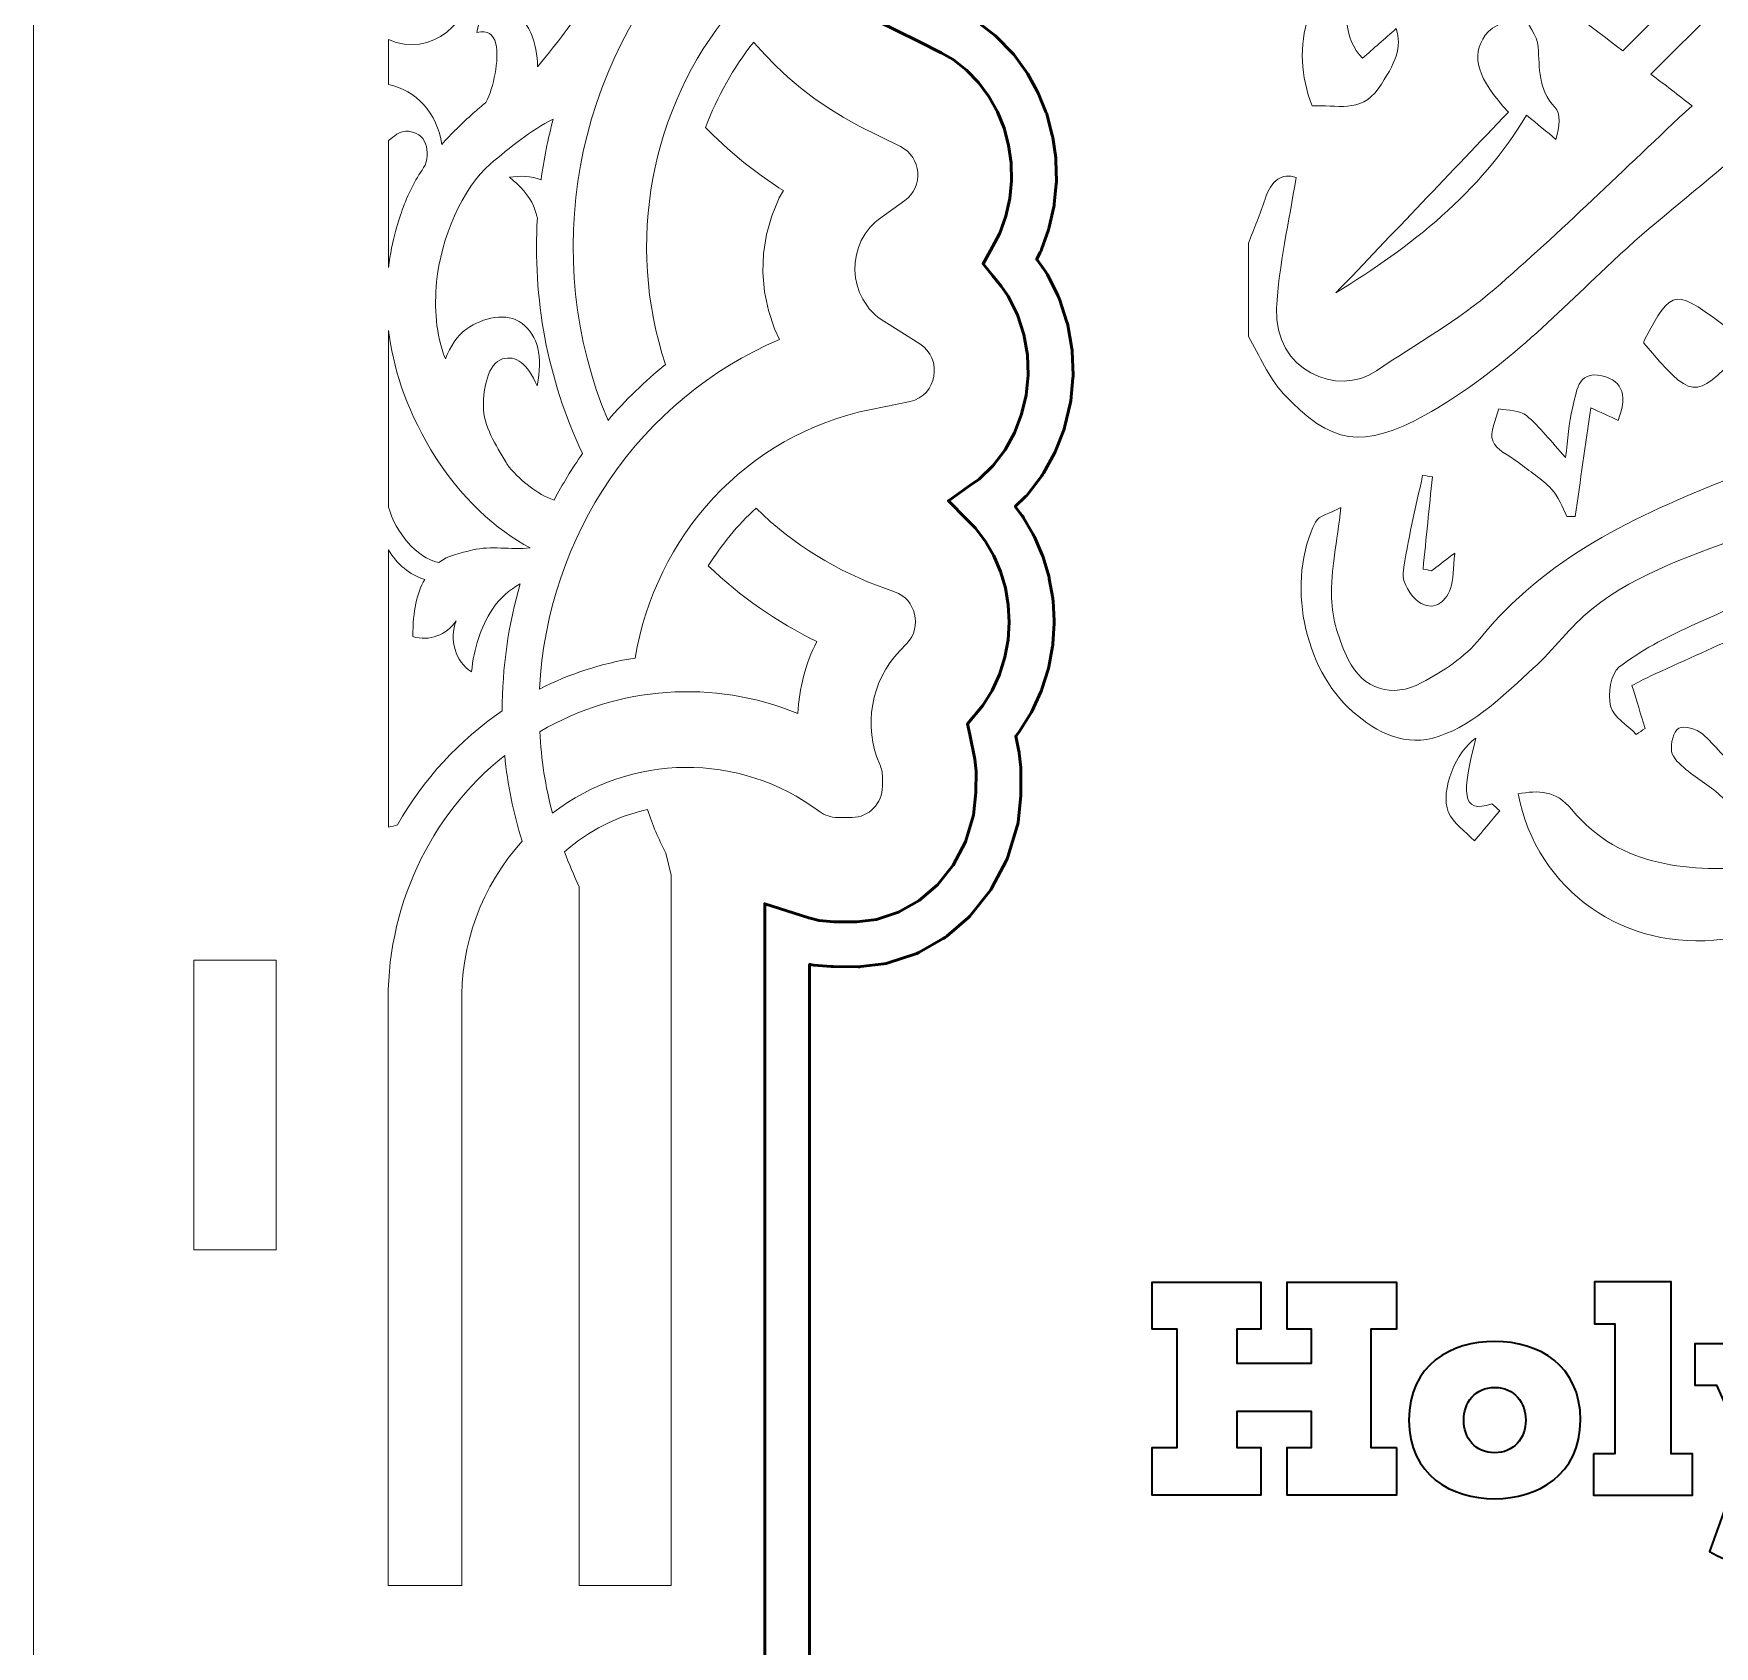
# Model space of a CAD drawing. Header units: inches. Extents: x 0.2 to 21.9, y -14.5 to -3.5.
# Drawn here: x 0.176 to 3.173, y -10.085 to -7.21 of the extents above; entities that cross this region are included whole.
import ezdxf

# ---------------------------------------------------------------- set-up
doc = ezdxf.new("R2010")
doc.units = ezdxf.units.IN
doc.header["$MEASUREMENT"] = 0
doc.layers.add('Layer 1', color=7, linetype='Continuous')

# ---------------------------------------------------------------- blocks, each defined once
blk = doc.blocks.new('block 4')
at = {"layer": 'Layer 1', "color": 140, "lineweight": 35, "true_color": 0x00adef}
blk.add_lwpolyline([(2.6062, -9.7307), (2.6062, -9.8153), (2.4115, -9.8153), (2.4115, -9.7307), (2.4549, -9.7307), (2.4549, -9.6662), (2.3215, -9.6662), (2.3215, -9.7307), (2.3643, -9.7307), (2.3643, -9.8153), (2.1702, -9.8153), (2.1702, -9.7307), (2.2152, -9.7307), (2.2152, -9.5198), (2.1702, -9.5198), (2.1702, -9.4357), (2.3643, -9.4357), (2.3643, -9.5198), (2.3215, -9.5198), (2.3215, -9.58), (2.4549, -9.58), (2.4549, -9.5198), (2.4115, -9.5198), (2.4115, -9.4357), (2.6062, -9.4357), (2.6062, -9.5198), (2.5606, -9.5198), (2.5606, -9.7307), (2.6062, -9.7307)], dxfattribs=at)
for points, knots in [([(2.9576, -9.7421), (2.9576, -9.7421), (2.9956, -9.7421), (2.9956, -9.7421), (2.9956, -9.7421), (2.9956, -9.51), (2.9956, -9.51), (2.9956, -9.51), (2.9593, -9.51), (2.9593, -9.51), (2.9593, -9.51), (2.9593, -9.4352), (2.9593, -9.4352), (2.9593, -9.4352), (3.0959, -9.4352), (3.0959, -9.4352), (3.0959, -9.4352), (3.0959, -9.7421), (3.0959, -9.7421), (3.0959, -9.7421), (3.1339, -9.7421), (3.1339, -9.7421), (3.1339, -9.7421), (3.1339, -9.8153), (3.1339, -9.8153), (3.0753, -9.8153), (3.0162, -9.8153), (2.9576, -9.8153), (2.9576, -9.8153), (2.9576, -9.7421), (2.9576, -9.7421)], [0, 0, 0, 0, 1, 1, 1, 2, 2, 2, 3, 3, 3, 4, 4, 4, 5, 5, 5, 6, 6, 6, 7, 7, 7, 8, 8, 8, 9, 9, 9, 10, 10, 10, 10]), ([(2.9343, -9.6819), (2.9343, -9.7796), (2.8568, -9.8219), (2.7814, -9.8219), (2.7044, -9.8219), (2.6284, -9.7796), (2.6284, -9.6819), (2.6284, -9.5827), (2.7038, -9.5415), (2.7814, -9.5415), (2.8605, -9.5415), (2.9343, -9.5843), (2.9343, -9.6819)], [0, 0, 0, 0, 1, 1, 1, 2, 2, 2, 3, 3, 3, 4, 4, 4, 4]), ([(3.2603, -9.8067), (3.2603, -9.8067), (3.1767, -9.6196), (3.1767, -9.6196), (3.1767, -9.6196), (3.1382, -9.6196), (3.1382, -9.6196), (3.1382, -9.6196), (3.1382, -9.5458), (3.1382, -9.5458), (3.193, -9.5458), (3.2499, -9.5458), (3.3042, -9.5458), (3.3042, -9.5458), (3.3042, -9.6196), (3.3042, -9.6196), (3.3042, -9.6196), (3.2819, -9.6196), (3.2819, -9.6196), (3.2819, -9.6196), (3.3145, -9.7091), (3.3145, -9.7091), (3.3145, -9.7091), (3.3459, -9.6196), (3.3459, -9.6196), (3.3459, -9.6196), (3.3275, -9.6196), (3.3275, -9.6196), (3.3275, -9.6196), (3.3275, -9.5458), (3.3275, -9.5458), (3.3812, -9.5458), (3.4349, -9.5458), (3.4891, -9.5458), (3.4891, -9.5458), (3.4891, -9.6196), (3.4891, -9.6196), (3.4891, -9.6196), (3.4522, -9.6196), (3.4522, -9.6196), (3.4522, -9.6196), (3.34, -9.8696), (3.34, -9.8696), (3.3031, -9.952), (3.2348, -9.9574), (3.1643, -9.9157), (3.1643, -9.9157), (3.1914, -9.8419), (3.1914, -9.8419), (3.2125, -9.8533), (3.238, -9.8598), (3.2494, -9.8311), (3.2532, -9.8224), (3.2565, -9.8148), (3.2603, -9.8067)], [0, 0, 0, 0, 1, 1, 1, 2, 2, 2, 3, 3, 3, 4, 4, 4, 5, 5, 5, 6, 6, 6, 7, 7, 7, 8, 8, 8, 9, 9, 9, 10, 10, 10, 11, 11, 11, 12, 12, 12, 13, 13, 13, 14, 14, 14, 15, 15, 15, 16, 16, 16, 17, 17, 17, 18, 18, 18, 18]), ([(2.8367, -9.6819), (2.8367, -9.651), (2.8166, -9.6234), (2.7814, -9.6234), (2.7461, -9.6234), (2.7261, -9.651), (2.7261, -9.6819), (2.7261, -9.7128), (2.7461, -9.74), (2.7814, -9.74), (2.815, -9.74), (2.8367, -9.7145), (2.8367, -9.6819)], [0, 0, 0, 0, 1, 1, 1, 2, 2, 2, 3, 3, 3, 4, 4, 4, 4])]:
    blk.add_open_spline(points, degree=3, knots=knots, dxfattribs=at)
blk = doc.blocks.new('block 8')
at = {"layer": 'Layer 1', "color": 250, "lineweight": 9, "true_color": 0x231f20}
for points, knots in [([(3.9096, -8.1486), (3.8896, -8.1095), (3.8724, -8.069), (3.853, -8.0271), (3.8818, -8.0294), (3.9015, -8.031), (3.9333, -8.0336), (3.8743, -7.9676), (3.8253, -7.9127), (3.7759, -7.8574), (3.7322, -7.9052), (3.7252, -7.9472), (3.7491, -7.9994), (3.7824, -8.0724), (3.8176, -8.1447), (3.8479, -8.219), (3.9106, -8.3728), (3.9318, -8.3299), (3.7933, -8.4438), (3.686, -8.5321), (3.5616, -8.5928), (3.4281, -8.6446), (3.4282, -8.6432), (3.4281, -8.6419), (3.4282, -8.6405), (3.3955, -8.6571), (3.3673, -8.6637), (3.3472, -8.666), (3.3243, -8.6839), (3.2942, -8.6938), (3.2557, -8.696), (3.1299, -8.7033), (3.0074, -8.6996), (2.919, -8.5933), (2.8894, -8.5578), (2.8598, -8.5593), (2.823, -8.565), (2.8569, -8.7387), (3.0142, -8.8472), (3.1887, -8.8244), (3.2525, -8.816), (3.3179, -8.7871), (3.3826, -8.8247), (3.3879, -8.8278), (3.3976, -8.8235), (3.4083, -8.8223), (3.3982, -8.7824), (3.4239, -8.7717), (3.4514, -8.758), (3.5477, -8.7103), (3.6455, -8.6646), (3.7373, -8.6092), (3.79, -8.5773), (3.8351, -8.531), (3.8787, -8.4864), (3.9796, -8.3833), (3.9706, -8.268), (3.9096, -8.1486)], [0, 0, 0, 0, 1, 1, 1, 2, 2, 2, 3, 3, 3, 4, 4, 4, 5, 5, 5, 6, 6, 6, 7, 7, 7, 8, 8, 8, 9, 9, 9, 10, 10, 10, 11, 11, 11, 12, 12, 12, 13, 13, 13, 14, 14, 14, 15, 15, 15, 16, 16, 16, 17, 17, 17, 18, 18, 18, 19, 19, 19, 19]), ([(3.4504, -8.442), (3.4304, -8.4905), (3.4078, -8.5276), (3.4, -8.5676), (3.3941, -8.5983), (3.3843, -8.6232), (3.3699, -8.6427), (3.3903, -8.6375), (3.4128, -8.6272), (3.4288, -8.619), (3.4291, -8.6167), (3.4297, -8.6145), (3.4307, -8.6126), (3.4625, -8.5502), (3.4935, -8.4872), (3.529, -8.4269), (3.5463, -8.3973), (3.5522, -8.3743), (3.5241, -8.3499), (3.5145, -8.3416), (3.5064, -8.3315), (3.5032, -8.3282), (3.5608, -8.2717), (3.6173, -8.2163), (3.6747, -8.16), (3.6809, -8.1638), (3.6958, -8.1731), (3.7209, -8.1887), (3.7104, -8.1134), (3.7035, -8.0509), (3.6915, -7.9893), (3.6889, -7.9764), (3.6675, -7.9593), (3.6541, -7.9587), (3.6409, -7.9582), (3.6228, -7.9733), (3.6141, -7.9865), (3.5809, -8.0365), (3.5859, -8.0757), (3.6318, -8.1299), (3.598, -8.1693), (3.5653, -8.2112), (3.5282, -8.2489), (3.5087, -8.2688), (3.4825, -8.2925), (3.4577, -8.2945), (3.4131, -8.2981), (3.3994, -8.3301), (3.3855, -8.3583), (3.38, -8.3695), (3.3991, -8.3959), (3.4116, -8.4118), (3.4223, -8.4254), (3.4395, -8.4339), (3.4504, -8.442)], [0, 0, 0, 0, 1, 1, 1, 2, 2, 2, 3, 3, 3, 4, 4, 4, 5, 5, 5, 6, 6, 6, 7, 7, 7, 8, 8, 8, 9, 9, 9, 10, 10, 10, 11, 11, 11, 12, 12, 12, 13, 13, 13, 14, 14, 14, 15, 15, 15, 16, 16, 16, 17, 17, 17, 18, 18, 18, 18])]:
    blk.add_open_spline(points, degree=3, knots=knots, dxfattribs=at)
blk = doc.blocks.new('block 6')
at = {"layer": 'Layer 1', "color": 250, "lineweight": 9, "true_color": 0x231f20}
for points, knots in [([(2.5735, -7.3081), (2.6054, -7.262), (2.6164, -7.2343), (2.6057, -7.2008), (2.585, -7.219), (2.5652, -7.2365), (2.5457, -7.2538), (2.4774, -7.1839), (2.5428, -7.0377), (2.6301, -6.9518), (2.7431, -7.0386), (2.8953, -7.1527), (3.0096, -7.2406), (3.0096, -7.2406), (3.1248, -7.1254), (3.1248, -7.1254), (3.0996, -7.1078), (3.0352, -7.0629), (3.01, -7.0453), (2.8919, -6.963), (2.7739, -6.8806), (2.6521, -6.7957), (2.6921, -6.7728), (2.726, -6.7512), (2.7617, -6.7331), (3.0038, -6.6108), (3.257, -6.5157), (3.5136, -6.429), (3.6472, -6.3838), (3.7793, -6.3324), (3.9245, -6.3413), (3.9725, -6.3443), (3.9967, -6.3823), (3.9743, -6.4238), (3.966, -6.4391), (3.9546, -6.453), (3.9434, -6.4665), (3.8751, -6.5485), (3.8048, -6.6288), (3.7391, -6.7128), (3.7188, -6.7388), (3.7107, -6.7744), (3.697, -6.8056), (3.7652, -6.7456), (3.8272, -6.6853), (3.8784, -6.6168), (3.9357, -6.5401), (3.9893, -6.4591), (4.0329, -6.374), (4.0712, -6.2993), (4.0536, -6.2433), (3.9958, -6.2232), (3.964, -6.2121), (3.9241, -6.21), (3.8913, -6.218), (3.4738, -6.3193), (3.0696, -6.4559), (2.6931, -6.6678), (2.641, -6.6972), (2.6067, -6.7313), (2.6076, -6.7869), (2.6094, -6.9001), (2.5546, -6.9863), (2.492, -7.0725), (2.4702, -7.1025), (2.4611, -7.1423), (2.4493, -7.1787), (2.4318, -7.2323), (2.4355, -7.2857), (2.4557, -7.3387), (2.4986, -7.3356), (2.5425, -7.353), (2.5735, -7.3081)], [0, 0, 0, 0, 1, 1, 1, 2, 2, 2, 3, 3, 3, 4, 4, 4, 5, 5, 5, 6, 6, 6, 7, 7, 7, 8, 8, 8, 9, 9, 9, 10, 10, 10, 11, 11, 11, 12, 12, 12, 13, 13, 13, 14, 14, 14, 15, 15, 15, 16, 16, 16, 17, 17, 17, 18, 18, 18, 19, 19, 19, 20, 20, 20, 21, 21, 21, 22, 22, 22, 23, 23, 23, 24, 24, 24, 24]), ([(2.657, -7.8899), (2.7806, -7.8218), (2.8789, -7.7228), (2.9799, -7.6266), (3.0465, -7.5631), (3.1193, -7.5062), (3.1896, -7.4466), (3.2136, -7.4263), (3.2353, -7.4232), (3.2603, -7.4491), (3.2757, -7.465), (3.2919, -7.4803), (3.3084, -7.495), (3.3084, -7.495), (3.4994, -7.3878), (3.4994, -7.3878), (3.4777, -7.3694), (3.4561, -7.3511), (3.4345, -7.3327), (3.446, -7.3266), (3.4589, -7.3216), (3.4729, -7.3175), (3.4729, -7.3175), (3.3967, -7.2153), (3.3967, -7.2153), (3.3725, -7.2219), (3.3328, -7.2295), (3.3086, -7.2357), (3.2975, -7.2386), (3.2813, -7.2334), (3.2711, -7.2265), (3.2403, -7.2055), (3.2097, -7.1842), (3.1791, -7.163), (3.1791, -7.163), (3.06, -7.2821), (3.06, -7.2821), (3.0844, -7.3008), (3.1087, -7.3194), (3.1332, -7.3383), (3.0115, -7.4521), (2.8993, -7.5629), (2.7803, -7.6659), (2.7163, -7.7213), (2.6407, -7.7631), (2.5703, -7.8112), (2.5014, -7.8583), (2.3868, -7.8107), (2.3924, -7.6993), (2.3963, -7.6222), (2.4147, -7.5458), (2.427, -7.4666), (2.4025, -7.4572), (2.3827, -7.4711), (2.3718, -7.5049), (2.3632, -7.5315), (2.3521, -7.5574), (2.3422, -7.5836), (2.3422, -7.639), (2.3422, -7.6944), (2.3422, -7.7498), (2.3625, -7.7839), (2.3778, -7.8227), (2.4042, -7.8512), (2.4894, -7.9434), (2.5469, -7.9506), (2.657, -7.8899)], [0, 0, 0, 0, 1, 1, 1, 2, 2, 2, 3, 3, 3, 4, 4, 4, 5, 5, 5, 6, 6, 6, 7, 7, 7, 8, 8, 8, 9, 9, 9, 10, 10, 10, 11, 11, 11, 12, 12, 12, 13, 13, 13, 14, 14, 14, 15, 15, 15, 16, 16, 16, 17, 17, 17, 18, 18, 18, 19, 19, 19, 20, 20, 20, 21, 21, 21, 22, 22, 22, 22]), ([(2.8058, -7.35), (2.7512, -7.2905), (2.7374, -7.25), (2.7646, -7.2127), (2.7784, -7.1937), (2.8081, -7.1863), (2.8306, -7.1737), (2.8405, -7.1934), (2.8572, -7.2126), (2.8588, -7.2331), (2.8619, -7.2715), (2.8578, -7.3089), (2.8886, -7.3409), (2.8992, -7.352), (2.8973, -7.3752), (2.8906, -7.3984), (2.8741, -7.3848), (2.8576, -7.3711), (2.8381, -7.355), (2.7547, -7.4946), (2.6324, -7.5895), (2.4982, -7.672), (2.6003, -7.5651), (2.7025, -7.4581), (2.8058, -7.35)], [0, 0, 0, 0, 1, 1, 1, 2, 2, 2, 3, 3, 3, 4, 4, 4, 5, 5, 5, 6, 6, 6, 7, 7, 7, 8, 8, 8, 8]), ([(3.8191, -7.8085), (3.8191, -7.8085), (3.8999, -7.7277), (3.8999, -7.7277), (3.7811, -7.6268), (3.6622, -7.526), (3.5433, -7.425), (3.5433, -7.425), (3.3536, -7.5333), (3.3536, -7.5333), (3.3563, -7.5355), (3.359, -7.5378), (3.3617, -7.54), (3.4409, -7.6041), (3.5019, -7.6815), (3.549, -7.7721), (3.5712, -7.8148), (3.5629, -7.8385), (3.5231, -7.8568), (3.4155, -7.9061), (3.3095, -7.9594), (3.1997, -8.0031), (3.0322, -8.0696), (2.8719, -8.1436), (2.7546, -8.2889), (2.7282, -8.3216), (2.6891, -8.3468), (2.6513, -8.3669), (2.5977, -8.3954), (2.5469, -8.3793), (2.5201, -8.3255), (2.5034, -8.2922), (2.4915, -8.2531), (2.4905, -8.2162), (2.4891, -8.1662), (2.5002, -8.1159), (2.5072, -8.0548), (2.4878, -8.0653), (2.4674, -8.0693), (2.4617, -8.0807), (2.4092, -8.1847), (2.4397, -8.3421), (2.5283, -8.4188), (2.5715, -8.4562), (2.6229, -8.4833), (2.682, -8.4626), (2.7491, -8.4391), (2.7986, -8.3877), (2.85, -8.3413), (2.8868, -8.3082), (2.9161, -8.2665), (2.9545, -8.2358), (3.0384, -8.1687), (3.1405, -8.1378), (3.2396, -8.1006), (3.3321, -8.0659), (3.4241, -8.0285), (3.5122, -7.9841), (3.5552, -7.9624), (3.5911, -7.9267), (3.6049, -7.8724), (3.6226, -7.8025), (3.6115, -7.7376), (3.5809, -7.6766), (3.553, -7.6211), (3.5164, -7.5698), (3.4837, -7.5166), (3.5635, -7.5758), (3.6385, -7.6411), (3.7127, -7.7072), (3.7492, -7.7397), (3.7837, -7.7746), (3.8191, -7.8085)], [0, 0, 0, 0, 1, 1, 1, 2, 2, 2, 3, 3, 3, 4, 4, 4, 5, 5, 5, 6, 6, 6, 7, 7, 7, 8, 8, 8, 9, 9, 9, 10, 10, 10, 11, 11, 11, 12, 12, 12, 13, 13, 13, 14, 14, 14, 15, 15, 15, 16, 16, 16, 17, 17, 17, 18, 18, 18, 19, 19, 19, 20, 20, 20, 21, 21, 21, 22, 22, 22, 23, 23, 23, 24, 24, 24, 24]), ([(3.0475, -7.7617), (3.0475, -7.76), (3.0469, -7.7581), (3.0476, -7.7568), (3.0998, -7.6614), (3.0998, -7.6614), (3.2069, -7.7427), (3.2152, -7.7337), (3.2245, -7.7252), (3.232, -7.7152), (3.2735, -7.6595), (3.2733, -7.6593), (3.3235, -7.7096), (3.3396, -7.7257), (3.3557, -7.7418), (3.3717, -7.758), (3.3739, -7.7603), (3.3754, -7.7633), (3.3815, -7.7719), (3.3609, -7.8002), (3.3389, -7.8303), (3.3146, -7.8635), (3.2781, -7.8332), (3.2472, -7.8076), (3.2163, -7.782), (3.1381, -7.8631), (3.133, -7.8626), (3.0475, -7.7617)], [0, 0, 0, 0, 1, 1, 1, 2, 2, 2, 3, 3, 3, 4, 4, 4, 5, 5, 5, 6, 6, 6, 7, 7, 7, 8, 8, 8, 9, 9, 9, 9]), ([(2.9078, -7.9657), (2.9122, -7.9325), (2.9128, -7.9041), (2.9202, -7.8775), (2.9276, -7.8509), (2.9273, -7.8095), (2.9726, -7.82), (3.0127, -7.8292), (3.0167, -7.8593), (3.0014, -7.8993), (2.985, -7.8917), (2.9702, -7.8849), (2.9526, -7.8768), (2.9432, -7.9428), (2.9341, -8.0068), (2.9249, -8.0708), (2.92, -8.0707), (2.9151, -8.0706), (2.9101, -8.0705), (2.9013, -8.0541), (2.8952, -8.0349), (2.8828, -8.0219), (2.8654, -8.0036), (2.8432, -7.9899), (2.8231, -7.9741), (2.8072, -7.9617), (2.7837, -7.952), (2.7778, -7.9359), (2.772, -7.9202), (2.7842, -7.8979), (2.7885, -7.8785), (2.8052, -7.8822), (2.8261, -7.881), (2.8378, -7.8907), (2.8622, -7.9109), (2.8816, -7.9369), (2.9078, -7.9657)], [0, 0, 0, 0, 1, 1, 1, 2, 2, 2, 3, 3, 3, 4, 4, 4, 5, 5, 5, 6, 6, 6, 7, 7, 7, 8, 8, 8, 9, 9, 9, 10, 10, 10, 11, 11, 11, 12, 12, 12, 12]), ([(2.6689, -8.1675), (2.6788, -8.1599), (2.6887, -8.1523), (2.7101, -8.1359), (2.7071, -8.1638), (2.7084, -8.1828), (2.7025, -8.1992), (2.693, -8.2256), (2.6706, -8.2402), (2.6456, -8.2227), (2.6311, -8.2124), (2.6159, -8.1877), (2.618, -8.1718), (2.6257, -8.1131), (2.6406, -8.0553), (2.6528, -7.9971), (2.6586, -7.9981), (2.6643, -7.9991), (2.6701, -8.0001), (2.6646, -8.0549), (2.6591, -8.1097), (2.6535, -8.1644), (2.6586, -8.1655), (2.6638, -8.1665), (2.6689, -8.1675)], [0, 0, 0, 0, 1, 1, 1, 2, 2, 2, 3, 3, 3, 4, 4, 4, 5, 5, 5, 6, 6, 6, 7, 7, 7, 8, 8, 8, 8]), ([(3.4362, -8.1327), (3.4379, -8.1753), (3.4126, -8.1943), (3.3826, -8.2081), (3.2748, -8.2577), (3.1666, -8.3063), (3.0586, -8.3555), (3.0473, -8.3606), (3.0366, -8.3667), (3.0261, -8.3722), (3.0344, -8.3992), (3.042, -8.4238), (3.0495, -8.4484), (3.0443, -8.452), (3.0391, -8.4556), (3.0339, -8.4592), (3.0178, -8.4426), (2.9929, -8.4282), (2.9881, -8.4089), (2.9829, -8.3874), (2.9881, -8.3512), (3.003, -8.3395), (3.0412, -8.3096), (3.0859, -8.2868), (3.1303, -8.2664), (3.2305, -8.2206), (3.332, -8.178), (3.4362, -8.1327)], [0, 0, 0, 0, 1, 1, 1, 2, 2, 2, 3, 3, 3, 4, 4, 4, 5, 5, 5, 6, 6, 6, 7, 7, 7, 8, 8, 8, 9, 9, 9, 9]), ([(3.2987, -8.4532), (3.2832, -8.4444), (3.2708, -8.4374), (3.2555, -8.4287), (3.2513, -8.4953), (3.2473, -8.5606), (3.2433, -8.6259), (3.2374, -8.6268), (3.2314, -8.6277), (3.2254, -8.6286), (3.213, -8.6094), (3.2031, -8.5875), (3.1873, -8.5716), (3.1682, -8.5525), (3.1434, -8.5392), (3.1224, -8.5217), (3.1118, -8.5129), (3.0987, -8.5013), (3.0969, -8.4894), (3.0948, -8.4759), (3.1001, -8.4534), (3.1095, -8.4483), (3.1192, -8.4429), (3.1415, -8.4494), (3.1517, -8.4583), (3.1746, -8.4783), (3.1933, -8.5029), (3.2164, -8.5286), (3.2371, -8.4756), (3.1962, -8.4061), (3.2591, -8.3669), (3.3226, -8.3969), (3.3257, -8.4033), (3.2987, -8.4532)], [0, 0, 0, 0, 1, 1, 1, 2, 2, 2, 3, 3, 3, 4, 4, 4, 5, 5, 5, 6, 6, 6, 7, 7, 7, 8, 8, 8, 9, 9, 9, 10, 10, 10, 11, 11, 11, 11]), ([(2.7904, -8.5954), (2.7753, -8.6133), (2.7602, -8.6312), (2.7451, -8.6491), (2.7291, -8.6321), (2.7066, -8.6177), (2.6986, -8.5975), (2.6834, -8.5589), (2.7135, -8.4876), (2.7477, -8.4662), (2.7227, -8.5627), (2.7211, -8.6023), (2.7765, -8.5829), (2.7811, -8.5871), (2.7857, -8.5912), (2.7904, -8.5954)], [0, 0, 0, 0, 1, 1, 1, 2, 2, 2, 3, 3, 3, 4, 4, 4, 5, 5, 5, 5])]:
    blk.add_open_spline(points, degree=3, knots=knots, dxfattribs=at)
at = {"layer": 'Layer 1'}
blk.add_blockref('block 8', (0, 0), dxfattribs=at)

msp = doc.modelspace()

# ---------------------------------------------------------------- linework, layer by layer
at = {"layer": 'Layer 1', "color": 250, "lineweight": 18, "true_color": 0x231f20}
msp.add_lwpolyline([(0.1756, -14.5134), (16.7661, -14.5134), (16.7661, -3.629), (0.1756, -3.629), (0.1756, -14.5134)], dxfattribs=at)
at = {"layer": 'Layer 1', "color": 140, "lineweight": 50, "true_color": 0x00adef}
for points in [[(1.4796, -13.6511), (1.4796, -8.8161), (1.4796, -8.761), (1.532, -8.7781), (1.5579, -8.7865), (1.5765, -8.7911), (1.603, -8.7932), (1.6439, -8.7933), (1.6787, -8.7893), (1.7183, -8.7762), (1.7549, -8.7555), (1.7877, -8.7274), (1.8157, -8.6924), (1.8377, -8.6507), (1.8521, -8.6034), (1.8562, -8.5626), (1.8564, -8.5246), (1.8541, -8.5032), (1.845, -8.4595), (1.8411, -8.4406), (1.8535, -8.4257), (1.8561, -8.4227), (1.8682, -8.4079), (1.885, -8.3812), (1.8983, -8.3522), (1.9079, -8.3217), (1.9137, -8.2904), (1.9156, -8.259), (1.9139, -8.228), (1.9086, -8.1977), (1.8999, -8.1686), (1.888, -8.141), (1.873, -8.1153), (1.8551, -8.0918), (1.8399, -8.0762), (1.8071, -8.0427), (1.8455, -8.0156), (1.8619, -8.0039), (1.8868, -7.9798), (1.908, -7.952), (1.925, -7.9213), (1.9376, -7.8885), (1.9458, -7.8541), (1.9493, -7.8186), (1.9479, -7.7824), (1.9416, -7.7463), (1.93, -7.7111), (1.9134, -7.6779), (1.9009, -7.6603), (1.8856, -7.6411), (1.8688, -7.6201), (1.8819, -7.5966), (1.89, -7.5821), (1.8986, -7.5653), (1.9094, -7.535), (1.9164, -7.5037), (1.9195, -7.472), (1.9188, -7.4402), (1.9144, -7.4089), (1.9063, -7.3785), (1.8945, -7.3494), (1.8793, -7.322), (1.8607, -7.297), (1.8393, -7.2749), (1.8154, -7.2561), (1.7944, -7.2438), (1.7544, -7.224), (1.6759, -7.185)], [(1.8627, -7.1915), (1.8908, -7.2137), (1.893, -7.2153), (1.8948, -7.2173), (1.92, -7.2432), (1.9219, -7.2452), (1.9235, -7.2473), (1.9451, -7.2765), (1.9466, -7.2786), (1.9479, -7.2808), (1.9656, -7.3126), (1.9668, -7.3148), (1.9677, -7.3171), (1.9814, -7.3508), (1.9823, -7.3531), (1.9829, -7.3555), (1.9923, -7.3906), (1.9929, -7.3929), (1.9933, -7.3953), (1.9984, -7.4313), (1.9987, -7.4337), (1.9988, -7.4361), (1.9996, -7.4726), (1.9996, -7.475), (1.9994, -7.4774), (1.9958, -7.514), (1.9956, -7.5164), (1.995, -7.5188), (1.987, -7.5549), (1.9864, -7.5573), (1.9856, -7.5597), (1.973, -7.5947), (1.9722, -7.5971), (1.971, -7.5994), (1.9646, -7.6119), (1.9649, -7.6122), (1.9655, -7.6131), (1.9804, -7.6341), (1.9822, -7.6366), (1.9836, -7.6393), (2.0029, -7.678), (2.0042, -7.6806), (2.0051, -7.6834), (2.0185, -7.7241), (2.0194, -7.7268), (2.0198, -7.7296), (2.0272, -7.7713), (2.0277, -7.774), (2.0278, -7.7767), (2.0293, -7.8183), (2.0294, -7.821), (2.0292, -7.8237), (2.0251, -7.8646), (2.0249, -7.8673), (2.0242, -7.8699), (2.0149, -7.9096), (2.0142, -7.9122), (2.0133, -7.9148), (1.9986, -7.9527), (1.9976, -7.9553), (1.9963, -7.9577), (1.9766, -7.9933), (1.9751, -7.9958), (1.9734, -7.9981), (1.9487, -8.0306), (1.9469, -8.033), (1.9447, -8.0351), (1.9262, -8.053), (1.9382, -8.0689), (1.9397, -8.0708), (1.9409, -8.0729), (1.9584, -8.1029), (1.9596, -8.1049), (1.9605, -8.1071), (1.9743, -8.1391), (1.9752, -8.1413), (1.9759, -8.1435), (1.9859, -8.1771), (1.9866, -8.1793), (1.987, -8.1816), (1.9931, -8.2165), (1.9935, -8.2188), (1.9936, -8.2211), (1.9956, -8.2569), (1.9958, -8.2592), (1.9956, -8.2616), (1.9934, -8.2978), (1.9932, -8.3002), (1.9928, -8.3026), (1.9861, -8.3386), (1.9857, -8.341), (1.985, -8.3434), (1.9739, -8.3786), (1.9731, -8.381), (1.9721, -8.3833), (1.9566, -8.4169), (1.9555, -8.4193), (1.9541, -8.4215), (1.9346, -8.4526), (1.9332, -8.4548), (1.9316, -8.4568), (1.9273, -8.4621), (1.9328, -8.4888), (1.9332, -8.4907), (1.9334, -8.4925), (1.9362, -8.5181), (1.9365, -8.5204), (1.9364, -8.5227), (1.9362, -8.565), (1.9362, -8.5669), (1.936, -8.5689), (1.9313, -8.6154), (1.9309, -8.6193), (1.9297, -8.623), (1.9131, -8.6777), (1.912, -8.6813), (1.9102, -8.6847), (1.8847, -8.733), (1.8829, -8.7364), (1.8806, -8.7393), (1.8479, -8.7803), (1.8455, -8.7833), (1.8426, -8.7857), (1.804, -8.8188), (1.8011, -8.8213), (1.7977, -8.8232), (1.7543, -8.8478), (1.7508, -8.8498), (1.747, -8.851), (1.6998, -8.8665), (1.6959, -8.8678), (1.6918, -8.8683), (1.6507, -8.873), (1.6485, -8.8733), (1.6462, -8.8733), (1.6014, -8.8732), (1.5998, -8.8732), (1.5982, -8.8731), (1.5668, -8.8706), (1.5636, -8.8703), (1.5605, -8.8695), (1.5595, -8.8693), (1.5595, -13.6111)]]:
    msp.add_lwpolyline(points, dxfattribs=at)
at = {"layer": 'Layer 1', "color": 250, "lineweight": 5, "true_color": 0x231f20}
msp.add_lwpolyline([(0.6083, -9.3781), (0.4612, -9.3781), (0.4612, -8.8618), (0.6083, -8.8618), (0.6083, -9.3781)], dxfattribs=at)
at = {"layer": 'Layer 1', "color": 250, "lineweight": 9, "true_color": 0x231f20}
for points, knots in [([(1.1547, -7.158), (1.1547, -7.158), (1.1513, -7.1499), (1.1513, -7.1499), (1.1513, -7.1499), (1.1387, -7.1146), (1.1387, -7.1146), (1.1387, -7.1146), (1.1276, -7.0789), (1.1276, -7.0789), (1.1276, -7.0789), (1.1182, -7.0429), (1.1182, -7.0429), (1.1182, -7.0429), (1.1103, -7.0067), (1.1103, -7.0067), (1.1103, -7.0067), (1.1041, -6.9702), (1.1041, -6.9702), (1.1041, -6.9702), (1.0994, -6.9337), (1.0994, -6.9337), (1.0994, -6.9337), (1.0962, -6.8971), (1.0962, -6.8971), (1.0962, -6.8971), (1.0945, -6.8604), (1.0945, -6.8604), (1.0945, -6.8604), (1.0944, -6.838), (1.0944, -6.838), (1.0666, -6.8314), (1.0372, -6.8294), (1.0091, -6.8375), (1.0084, -6.8377), (1.0077, -6.8376), (1.0069, -6.8378), (0.9863, -6.8448), (0.9686, -6.8564), (0.9538, -6.8726), (0.9355, -6.8926), (0.9179, -6.9219), (0.9215, -6.9501), (0.9253, -6.98), (0.948, -7.0141), (0.975, -7.0192), (0.9921, -7.0224), (1.0104, -7.0063), (1.0201, -6.9905), (1.0338, -6.9679), (1.0405, -6.9325), (1.0302, -6.9076), (1.0633, -6.9302), (1.0815, -6.9593), (1.0849, -6.9951), (1.0882, -7.0308), (1.07, -7.0747), (1.0412, -7.0914), (1.0172, -7.1054), (0.9874, -7.1087), (0.9583, -7.1039), (0.9619, -7.1901), (0.8826, -7.2538), (0.8084, -7.2205), (0.8084, -7.2205), (0.8088, -7.3008), (0.8088, -7.3008), (0.8572, -7.3098), (0.8961, -7.3523), (0.9034, -7.4075), (0.9203, -7.3883), (0.9392, -7.3702), (0.9597, -7.3516), (0.967, -7.345), (0.9744, -7.3388), (0.9818, -7.333), (0.9821, -7.3326), (0.9823, -7.3322), (0.9826, -7.3317), (0.9956, -7.3069), (1.0066, -7.2557), (0.9999, -7.228), (0.9954, -7.2095), (0.9855, -7.2037), (0.9663, -7.2078), (0.9708, -7.1755), (0.9906, -7.1627), (1.012, -7.1635), (1.0337, -7.1643), (1.0533, -7.188), (1.0627, -7.2095), (1.0703, -7.2267), (1.0743, -7.2483), (1.0743, -7.2693), (1.103, -7.2333), (1.1325, -7.1997), (1.1547, -7.158)], [0, 0, 0, 0, 1, 1, 1, 2, 2, 2, 3, 3, 3, 4, 4, 4, 5, 5, 5, 6, 6, 6, 7, 7, 7, 8, 8, 8, 9, 9, 9, 10, 10, 10, 11, 11, 11, 12, 12, 12, 13, 13, 13, 14, 14, 14, 15, 15, 15, 16, 16, 16, 17, 17, 17, 18, 18, 18, 19, 19, 19, 20, 20, 20, 21, 21, 21, 22, 22, 22, 23, 23, 23, 24, 24, 24, 25, 25, 25, 26, 26, 26, 27, 27, 27, 28, 28, 28, 29, 29, 29, 30, 30, 30, 31, 31, 31, 32, 32, 32, 32]), ([(1.3738, -7.3769), (1.3946, -7.3222), (1.4236, -7.2709), (1.4599, -7.2249), (1.4599, -7.2249), (1.4608, -7.226), (1.4608, -7.226), (1.4608, -7.226), (1.4794, -7.2471), (1.4794, -7.2471), (1.4794, -7.2471), (1.4994, -7.2675), (1.4994, -7.2675), (1.4994, -7.2675), (1.5206, -7.2873), (1.5206, -7.2873), (1.5206, -7.2873), (1.5432, -7.3063), (1.5432, -7.3063), (1.5432, -7.3063), (1.5673, -7.3246), (1.5673, -7.3246), (1.5673, -7.3246), (1.5927, -7.3421), (1.5927, -7.3421), (1.5927, -7.3421), (1.6195, -7.3588), (1.6195, -7.3588), (1.6195, -7.3588), (1.6479, -7.3746), (1.6479, -7.3746), (1.6479, -7.3746), (1.7216, -7.4112), (1.7216, -7.4112), (1.759, -7.4298), (1.7633, -7.4828), (1.7294, -7.5076), (1.7294, -7.5076), (1.6822, -7.5414), (1.6822, -7.5414), (1.6822, -7.5414), (1.6765, -7.546), (1.6765, -7.546), (1.6765, -7.546), (1.6714, -7.5509), (1.6714, -7.5509), (1.6714, -7.5509), (1.6675, -7.555), (1.6675, -7.555), (1.6675, -7.555), (1.6584, -7.567), (1.6584, -7.567), (1.6584, -7.567), (1.6517, -7.5787), (1.6517, -7.5787), (1.6517, -7.5787), (1.6465, -7.5911), (1.6465, -7.5911), (1.6465, -7.5911), (1.6429, -7.6042), (1.6429, -7.6042), (1.6429, -7.6042), (1.6408, -7.6177), (1.6408, -7.6177), (1.6408, -7.6177), (1.6404, -7.6314), (1.6404, -7.6314), (1.6404, -7.6314), (1.6415, -7.6451), (1.6415, -7.6451), (1.6415, -7.6451), (1.6443, -7.6584), (1.6443, -7.6584), (1.6443, -7.6584), (1.6486, -7.6713), (1.6486, -7.6713), (1.6486, -7.6713), (1.6544, -7.6835), (1.6544, -7.6835), (1.6544, -7.6835), (1.6626, -7.696), (1.6626, -7.696), (1.6626, -7.696), (1.666, -7.7003), (1.666, -7.7003), (1.666, -7.7003), (1.6707, -7.7055), (1.6707, -7.7055), (1.6707, -7.7055), (1.6758, -7.7104), (1.6758, -7.7104), (1.6758, -7.7104), (1.6814, -7.7151), (1.6814, -7.7151), (1.6814, -7.7151), (1.6874, -7.7195), (1.6874, -7.7195), (1.6874, -7.7195), (1.6964, -7.7252), (1.6964, -7.7252), (1.6964, -7.7252), (1.7559, -7.7629), (1.7559, -7.7629), (1.7979, -7.7894), (1.787, -7.855), (1.7388, -7.8657), (1.7388, -7.8657), (1.6692, -7.8797), (1.6692, -7.8797), (1.445, -7.9249), (1.2842, -8.1078), (1.2483, -8.3231), (1.1878, -8.3327), (1.1306, -8.3516), (1.0779, -8.3784), (1.0915, -8.1042), (1.2574, -7.8607), (1.506, -7.755), (1.506, -7.755), (1.4971, -7.7364), (1.4971, -7.7364), (1.4971, -7.7364), (1.4861, -7.7036), (1.4861, -7.7036), (1.4861, -7.7036), (1.4791, -7.6699), (1.4791, -7.6699), (1.4791, -7.6699), (1.4763, -7.6358), (1.4763, -7.6358), (1.4763, -7.6358), (1.4774, -7.6016), (1.4774, -7.6016), (1.4774, -7.6016), (1.4826, -7.5677), (1.4826, -7.5677), (1.4826, -7.5677), (1.4919, -7.5345), (1.4919, -7.5345), (1.4919, -7.5345), (1.5052, -7.5024), (1.5052, -7.5024), (1.5052, -7.5024), (1.5127, -7.4894), (1.5127, -7.4894), (1.5127, -7.4894), (1.5048, -7.4845), (1.5048, -7.4845), (1.5048, -7.4845), (1.4729, -7.4625), (1.4729, -7.4625), (1.4729, -7.4625), (1.4425, -7.4394), (1.4425, -7.4394), (1.4425, -7.4394), (1.4137, -7.4152), (1.4137, -7.4152), (1.4137, -7.4152), (1.3865, -7.3899), (1.3865, -7.3899), (1.3865, -7.3899), (1.3738, -7.3769), (1.3738, -7.3769)], [0, 0, 0, 0, 1, 1, 1, 2, 2, 2, 3, 3, 3, 4, 4, 4, 5, 5, 5, 6, 6, 6, 7, 7, 7, 8, 8, 8, 9, 9, 9, 10, 10, 10, 11, 11, 11, 12, 12, 12, 13, 13, 13, 14, 14, 14, 15, 15, 15, 16, 16, 16, 17, 17, 17, 18, 18, 18, 19, 19, 19, 20, 20, 20, 21, 21, 21, 22, 22, 22, 23, 23, 23, 24, 24, 24, 25, 25, 25, 26, 26, 26, 27, 27, 27, 28, 28, 28, 29, 29, 29, 30, 30, 30, 31, 31, 31, 32, 32, 32, 33, 33, 33, 34, 34, 34, 35, 35, 35, 36, 36, 36, 37, 37, 37, 38, 38, 38, 39, 39, 39, 40, 40, 40, 41, 41, 41, 42, 42, 42, 43, 43, 43, 44, 44, 44, 45, 45, 45, 46, 46, 46, 47, 47, 47, 48, 48, 48, 49, 49, 49, 50, 50, 50, 51, 51, 51, 52, 52, 52, 53, 53, 53, 54, 54, 54, 54]), ([(1.1037, -8.0417), (1.0733, -8.0303), (1.0468, -8.0088), (1.0236, -7.9828), (1.0219, -7.9803), (1.02, -7.9774), (1.0183, -7.9745), (1.0002, -7.9436), (0.9777, -7.9102), (0.9778, -7.8734), (0.9779, -7.8429), (0.9851, -7.7981), (1.0117, -7.7899), (1.0359, -7.7825), (1.0565, -7.7983), (1.0736, -7.8375), (1.0841, -7.7854), (1.0751, -7.7484), (1.0467, -7.7265), (1.0197, -7.7057), (0.976, -7.7165), (0.9483, -7.736), (0.9304, -7.7486), (0.9187, -7.7675), (0.9099, -7.7898), (0.8927, -7.7447), (0.8899, -7.6991), (0.8943, -7.6523), (0.9016, -7.5762), (0.9407, -7.4841), (0.9901, -7.4423), (1.0249, -7.4128), (1.0623, -7.3822), (1.1024, -7.3622), (1.0928, -7.3977), (1.0855, -7.4339), (1.0805, -7.4704), (1.0627, -7.4641), (1.0435, -7.4624), (1.0244, -7.466), (1.0417, -7.4795), (1.0605, -7.5001), (1.0671, -7.5171), (1.0699, -7.5241), (1.0722, -7.5314), (1.074, -7.5384), (1.0654, -7.6804), (1.0915, -7.8256), (1.1544, -7.9585), (1.1358, -7.9852), (1.1189, -8.013), (1.1037, -8.0417)], [0, 0, 0, 0, 1, 1, 1, 2, 2, 2, 3, 3, 3, 4, 4, 4, 5, 5, 5, 6, 6, 6, 7, 7, 7, 8, 8, 8, 9, 9, 9, 10, 10, 10, 11, 11, 11, 12, 12, 12, 13, 13, 13, 14, 14, 14, 15, 15, 15, 16, 16, 16, 17, 17, 17, 17]), ([(0.8087, -7.6267), (0.8145, -7.5778), (0.8268, -7.5409), (0.8346, -7.52), (0.8452, -7.4913), (0.8584, -7.4668), (0.874, -7.4445), (0.8794, -7.4288), (0.8788, -7.4143), (0.8722, -7.4011), (0.8663, -7.3894), (0.8515, -7.3834), (0.8393, -7.3836), (0.8279, -7.3838), (0.8185, -7.3928), (0.8088, -7.4003), (0.8088, -7.4003), (0.8087, -7.6267), (0.8087, -7.6267)], [0, 0, 0, 0, 1, 1, 1, 2, 2, 2, 3, 3, 3, 4, 4, 4, 5, 5, 5, 6, 6, 6, 6]), ([(0.8087, -8.0541), (0.8216, -8.0996), (0.8579, -8.1438), (0.898, -8.1529), (0.9154, -8.1394), (0.9357, -8.1362), (0.9589, -8.1304), (0.9906, -8.1225), (1.0268, -8.1305), (1.061, -8.1267), (1.0019, -8.0949), (0.9365, -8.0389), (0.8841, -7.9516), (0.8377, -7.8743), (0.8163, -7.8021), (0.8087, -7.739), (0.8087, -7.739), (0.8087, -8.0541), (0.8087, -8.0541)], [0, 0, 0, 0, 1, 1, 1, 2, 2, 2, 3, 3, 3, 4, 4, 4, 5, 5, 5, 6, 6, 6, 6]), ([(1.4642, -8.0561), (1.53, -8.1203), (1.6086, -8.1692), (1.6947, -8.1991), (1.6947, -8.1991), (1.7112, -8.2049), (1.7112, -8.2049), (1.7492, -8.2181), (1.7608, -8.2675), (1.733, -8.2972), (1.733, -8.2972), (1.7203, -8.3104), (1.7203, -8.3104), (1.6689, -8.3639), (1.6548, -8.4443), (1.6847, -8.5128), (1.6877, -8.5199), (1.6894, -8.5276), (1.6895, -8.5353), (1.6895, -8.5353), (1.6894, -8.5515), (1.6894, -8.5515), (1.6892, -8.5822), (1.6652, -8.607), (1.6354, -8.6074), (1.6354, -8.6074), (1.6091, -8.6074), (1.6091, -8.6074), (1.5976, -8.6074), (1.5865, -8.6036), (1.5772, -8.5968), (1.4336, -8.4896), (1.2406, -8.4927), (1.1011, -8.5996), (1.1011, -8.5996), (1.1008, -8.5997), (1.1008, -8.5997), (1.0884, -8.5522), (1.0808, -8.5034), (1.0782, -8.4541), (1.0782, -8.4541), (1.0787, -8.454), (1.0787, -8.454), (1.2186, -8.3726), (1.3877, -8.3602), (1.5385, -8.422), (1.5407, -8.3772), (1.5522, -8.3334), (1.5722, -8.2935), (1.5013, -8.2591), (1.4361, -8.2136), (1.3788, -8.1587), (1.3788, -8.1587), (1.3789, -8.1587), (1.3789, -8.1587), (1.4024, -8.1207), (1.431, -8.086), (1.4641, -8.056), (1.4641, -8.056), (1.4642, -8.0561), (1.4642, -8.0561)], [0, 0, 0, 0, 1, 1, 1, 2, 2, 2, 3, 3, 3, 4, 4, 4, 5, 5, 5, 6, 6, 6, 7, 7, 7, 8, 8, 8, 9, 9, 9, 10, 10, 10, 11, 11, 11, 12, 12, 12, 13, 13, 13, 14, 14, 14, 15, 15, 15, 16, 16, 16, 17, 17, 17, 18, 18, 18, 19, 19, 19, 20, 20, 20, 20]), ([(0.8246, -8.6203), (0.8707, -8.539), (0.9348, -8.4694), (1.0114, -8.4173), (1.0112, -8.34), (1.0222, -8.2636), (1.0435, -8.1906), (1.0243, -8.2012), (1.0063, -8.2168), (0.9938, -8.2361), (0.973, -8.2684), (0.9606, -8.3056), (0.9566, -8.3478), (0.9276, -8.329), (0.9165, -8.2898), (0.9291, -8.2568), (0.9115, -8.2821), (0.8811, -8.2938), (0.8521, -8.2847), (0.8521, -8.2383), (0.8586, -8.208), (0.8731, -8.1831), (0.8461, -8.1748), (0.8233, -8.1557), (0.8087, -8.1303), (0.8087, -8.1303), (0.8088, -8.6245), (0.8088, -8.6245), (0.8142, -8.6234), (0.8195, -8.622), (0.8246, -8.6203)], [0, 0, 0, 0, 1, 1, 1, 2, 2, 2, 3, 3, 3, 4, 4, 4, 5, 5, 5, 6, 6, 6, 7, 7, 7, 8, 8, 8, 9, 9, 9, 10, 10, 10, 10]), ([(0.8081, -9.9763), (0.8081, -9.9763), (0.9391, -9.9763), (0.9391, -9.9763), (0.9391, -9.9763), (0.9391, -8.9433), (0.9391, -8.9433), (0.9361, -8.8344), (0.9751, -8.729), (1.0467, -8.6497), (1.0312, -8.5992), (1.0209, -8.5481), (1.0157, -8.497), (0.8809, -8.6038), (0.8032, -8.771), (0.8081, -8.9472), (0.8081, -8.9472), (0.8081, -9.9763), (0.8081, -9.9763)], [0, 0, 0, 0, 1, 1, 1, 2, 2, 2, 3, 3, 3, 4, 4, 4, 5, 5, 5, 6, 6, 6, 6]), ([(1.1488, -9.9763), (1.1488, -9.9763), (1.3126, -9.9763), (1.3126, -9.9763), (1.3126, -9.9763), (1.3126, -8.7104), (1.3126, -8.7104), (1.3126, -8.7104), (1.303, -8.6708), (1.303, -8.6708), (1.2902, -8.6459), (1.2793, -8.6201), (1.2702, -8.5933), (1.2167, -8.6049), (1.1657, -8.6302), (1.1224, -8.6686), (1.1303, -8.6898), (1.139, -8.7104), (1.1488, -8.7307), (1.1488, -8.7307), (1.1488, -9.9763), (1.1488, -9.9763)], [0, 0, 0, 0, 1, 1, 1, 2, 2, 2, 3, 3, 3, 4, 4, 4, 5, 5, 5, 6, 6, 6, 7, 7, 7, 7])]:
    msp.add_open_spline(points, degree=3, knots=knots, dxfattribs=at)
for points in [[(1.3564, -7.0399), (1.1398, -7.2648), (1.0771, -7.6092), (1.2, -7.8995)], [(1.4189, -7.1692), (1.2762, -7.3414), (1.2302, -7.5837), (1.3027, -7.7996)], [(1.2001, -7.8994), (1.2309, -7.8633), (1.2651, -7.8298), (1.3027, -7.7996)]]:
    msp.add_open_spline(points, degree=3, dxfattribs=at)

# ---------------------------------------------------------------- block references
at = {"layer": 'Layer 1'}
for name in ['block 6', 'block 4']:
    msp.add_blockref(name, (0, 0), dxfattribs=at)

doc.saveas('drawing.dxf')
